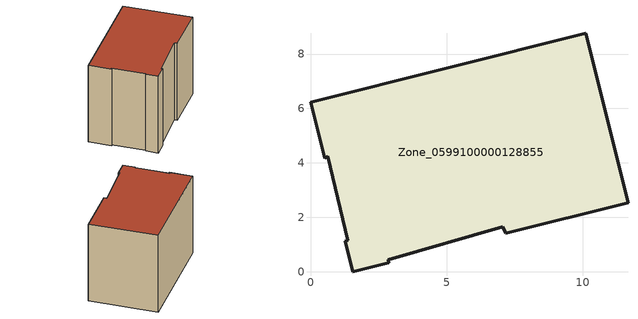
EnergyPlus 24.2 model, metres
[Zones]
Zone_0599100000128855
 floor ground (C_G): 0,6.23 10.11,8.76 11.67,2.53 7.18,1.41 7.07,1.66 2.85,0.43 2.88,0.33 1.56,0 1.28,1.12 1.37,1.15 0.63,4.25 0.52,4.16 z0
 wall outside (C_F): 10.11,8.76 0,6.23 0.52,4.16 0.63,4.25 1.37,1.15 1.28,1.12 1.56,0 2.88,0.33 2.85,0.43 7.07,1.66 7.18,1.41 11.67,2.53 10.11,8.76 z0:7.93
 roof outside (C_R): 1.56,0 2.88,0.33 2.85,0.43 7.07,1.66 7.18,1.41 11.67,2.53 10.11,8.76 0,6.23 0.52,4.16 0.63,4.25 1.37,1.15 1.28,1.12 z7.93
[BUILDING]
Pand.0599100000128855: North Axis=0; Terrain=City; Loads Convergence Tolerance Value=0.04; Temperature Convergence Tolerance Value=0.4; Solar Distribution=FullExterior; Maximum Number of Warmup Days=25; Minimum Number of Warmup Days=1
[Site:Location]
Rotterdam.The.Hague.AP_ZH_NLD Design_Conditions: Latitude=51.96; Longitude=4.45; Time Zone=1; Elevation=-4.5
[SITE:GROUNDTEMPERATURE:BUILDINGSURFACE]
18, 18, 18, 18, 18, 18, 18, 18, 18, 18, 18, 18
[MATERIAL] Thermal Absorptance=0.9; Solar Absorptance=0.7; Visible Absorptance=0.7
Name | Roughness | Thickness | Conductivity | Density | Specific Heat
G.TC.1965-1974 | MediumSmooth | 0.15 | 0.882353 | 540 | 1210
F.TC.1965-1974 | Rough | 0.3 | 0.697674 | 1920 | 840
R.TC.1965-1974 | MediumRough | 0.2 | 0.232558 | 1500 | 1000
[CONSTRUCTION]
C_G: G.TC.1965-1974
C_F: F.TC.1965-1974
C_R: R.TC.1965-1974
[ZONE]
Zone_0599100000128855: Type=1; Multiplier=1; Ceiling Height=Autocalculate; Volume=Autocalculate; Floor Area=autocalculate; Part of Total Floor Area=Yes
[ZONEINFILTRATION:DESIGNFLOWRATE]
Infil_Zone_0599100000128855: Zone or ZoneList or Space or SpaceList=Zone_0599100000128855; Schedule=AlwaysOn; Design Flow Rate Calculation Method=Flow/Area; Flow Rate per Floor Area=0.003; Constant Term Coefficient=1; Temperature Term Coefficient=0; Velocity Term Coefficient=0; Velocity Squared Term Coefficient=0
[HVACTEMPLATE:ZONE:IDEALLOADSAIRSYSTEM]
Zone_0599100000128855: Maximum Heating Supply Air Temperature=50; Minimum Cooling Supply Air Temperature=13; Maximum Heating Supply Air Humidity Ratio=0.0156; Minimum Cooling Supply Air Humidity Ratio=0.0077; Heating Limit=NoLimit; Cooling Limit=NoLimit; Dehumidification Control Type=ConstantSensibleHeatRatio; Cooling Sensible Heat Ratio=0.7; Dehumidification Setpoint=60; Humidification Control Type=None; Humidification Setpoint=30; Outdoor Air Method=None; Outdoor Air Flow Rate per Person=0.00944; Outdoor Air Flow Rate per Zone Floor Area=0; Outdoor Air Flow Rate per Zone=0; Demand Controlled Ventilation Type=None; Outdoor Air Economizer Type=NoEconomizer; Heat Recovery Type=None; Sensible Heat Recovery Effectiveness=0.7; Latent Heat Recovery Effectiveness=0.65
[ZONECONTROL:THERMOSTAT]
ThermostatControl_Zone_0599100000128855: Zone or ZoneList=Zone_0599100000128855; Control Type Schedule=DualSetpointControlType; Control 1=Thermostat_Zone_0599100000128855; Temperature Difference Between Cutout And Setpoint=0
[THERMOSTATSETPOINT:DUALSETPOINT]
Thermostat_Zone_0599100000128855: Heating Setpoint Temperature Schedule=HeatingSetpoint_Zone_0599100000128855; Cooling Setpoint Temperature Schedule=CoolingSetpoint_Zone_0599100000128855
[SCHEDULE:COMPACT]
HeatingSetpoint_Zone_0599100000128855: Through: 12/31, For: AllDays, Until: 24:00, 21
CoolingSetpoint_Zone_0599100000128855: Through: 12/31, For: AllDays, Until: 24:00, 24
DualSetpointControlType: Through: 12/31, For: AllDays, Until: 24:00, 4
AlwaysOn: Through: 12/31, For: AllDays, Until: 24:00, 1
